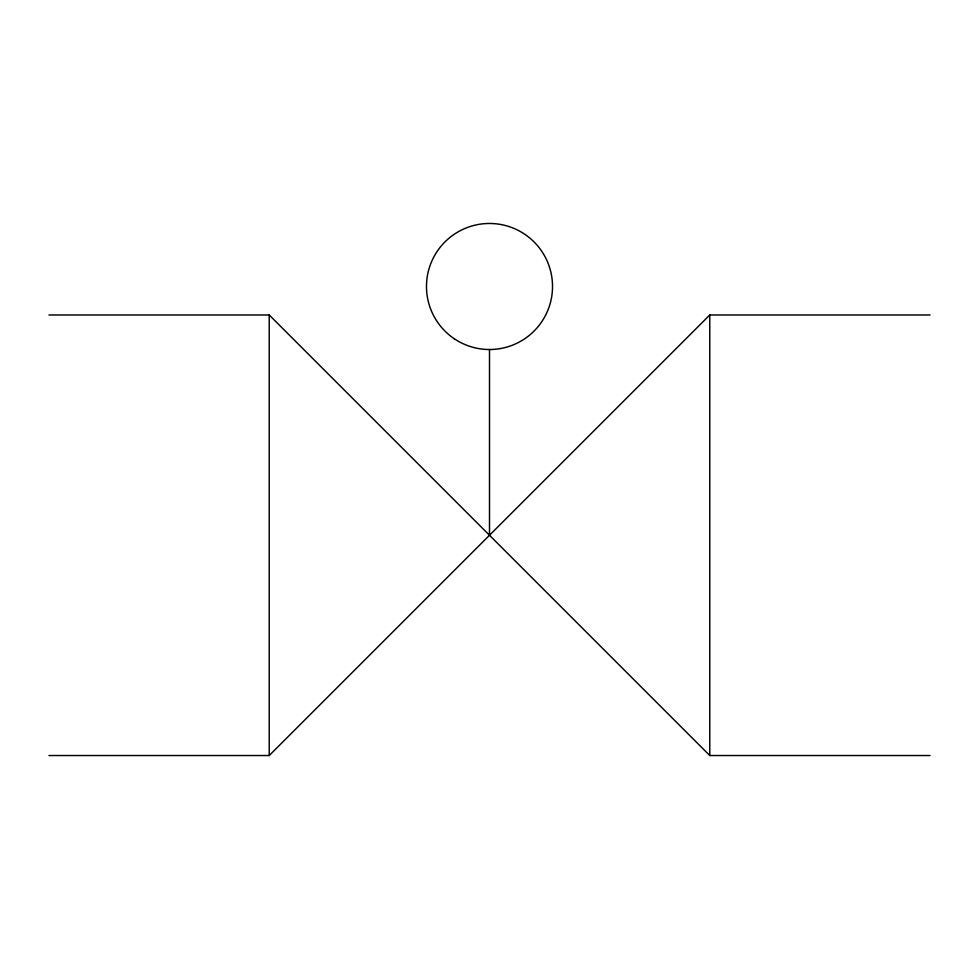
<?xml version="1.0" encoding="UTF-8"?>
<svg xmlns="http://www.w3.org/2000/svg" width="979" height="979" viewBox="0 0 979 979"><rect width="100%" height="100%" fill="white"/><g stroke="black" fill="none" stroke-linecap="round" stroke-linejoin="round"><path stroke-width="1.47" d="M48.95 755.531L269.225 755.531L709.775 314.981L930.05 314.981M48.95 314.981L269.225 314.981L709.775 755.531L930.05 755.531M709.775 314.981L709.775 755.531M489.5 349.515L489.5 535.256M269.225 314.981L269.225 755.531M454.17 338.685A63.023 63.023 0 0 0 552.364 290.996A63.023 63.023 0 0 0 461.966 229.808A63.023 63.023 0 0 0 454.17 338.685"/></g></svg>
